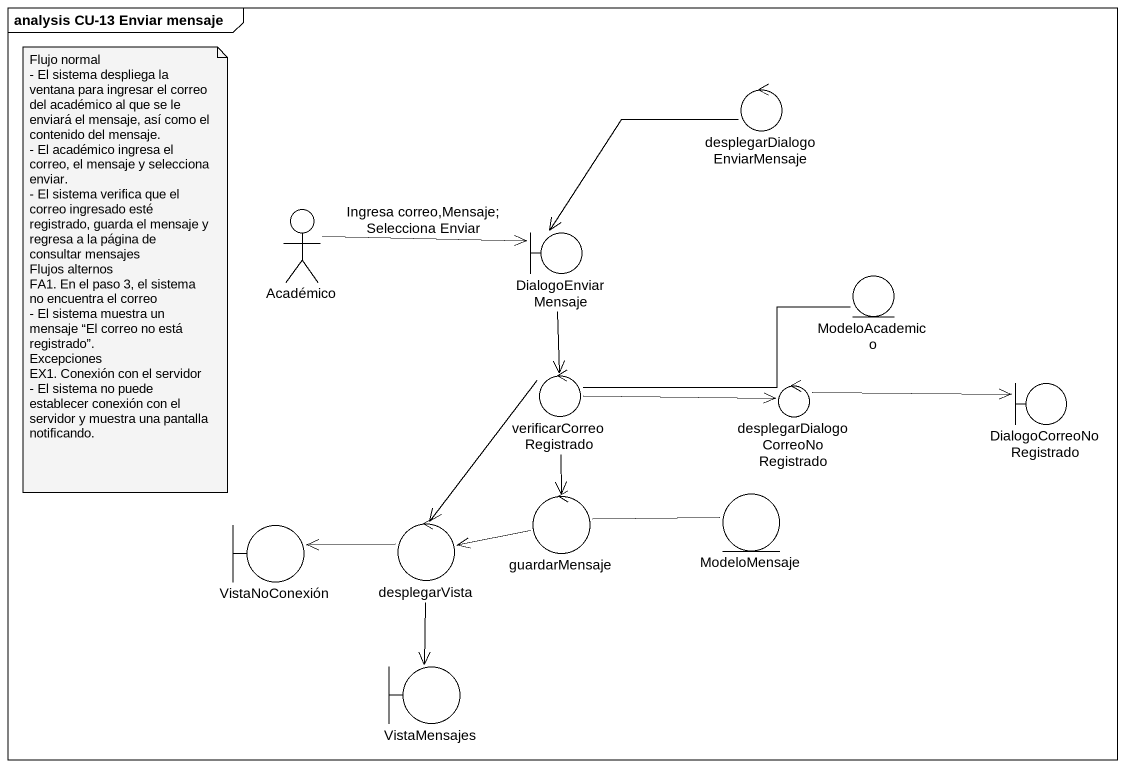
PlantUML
@startuml
mainframe analysis CU-13 Enviar mensaje
control "desplegarDialogoEnviarMensaje" as desplegarDialogoEnviarMensaj
actor Académico
boundary DialogoEnviarMensaje
entity ModeloAcademico
control verificarCorreoRegistrado
control "desplegarDialogoCorreoNoRegistrado" as desplegarDialogoCorreoNoRegi
boundary DialogoCorreoNoRegistrado
boundary VistaNoConexión
control desplegarVista
control guardarMensaje
entity ModeloMensaje
boundary VistaMensajes
desplegarDialogoEnviarMensaj --> DialogoEnviarMensaje
Académico -right-> DialogoEnviarMensaje : Ingresa correo,Mensaje; Selecciona Enviar
DialogoEnviarMensaje --> verificarCorreoRegistrado
verificarCorreoRegistrado -right- ModeloAcademico
verificarCorreoRegistrado -right-> desplegarDialogoCorreoNoRegi
verificarCorreoRegistrado --> desplegarVista
verificarCorreoRegistrado --> guardarMensaje
desplegarDialogoCorreoNoRegi -right-> DialogoCorreoNoRegistrado
desplegarVista -left-> VistaNoConexión
desplegarVista --> VistaMensajes
guardarMensaje -left-> desplegarVista
guardarMensaje -right- ModeloMensaje
note as N1
  Flujo normal
  - El sistema despliega la ventana para ingresar el correo del académico al que se le enviará el mensaje, así como el contenido del mensaje.
  - El académico ingresa el correo, el mensaje y selecciona enviar.
  - El sistema verifica que el correo ingresado esté registrado, guarda el mensaje y regresa a la página de consultar mensajes
  Flujos alternos
  FA1. En el paso 3, el sistema no encuentra el correo
  - El sistema muestra un mensaje “El correo no está registrado”.
  Excepciones
  EX1. Conexión con el servidor
  - El sistema no puede establecer conexión con el servidor y muestra una pantalla notificando.
end note
@enduml
